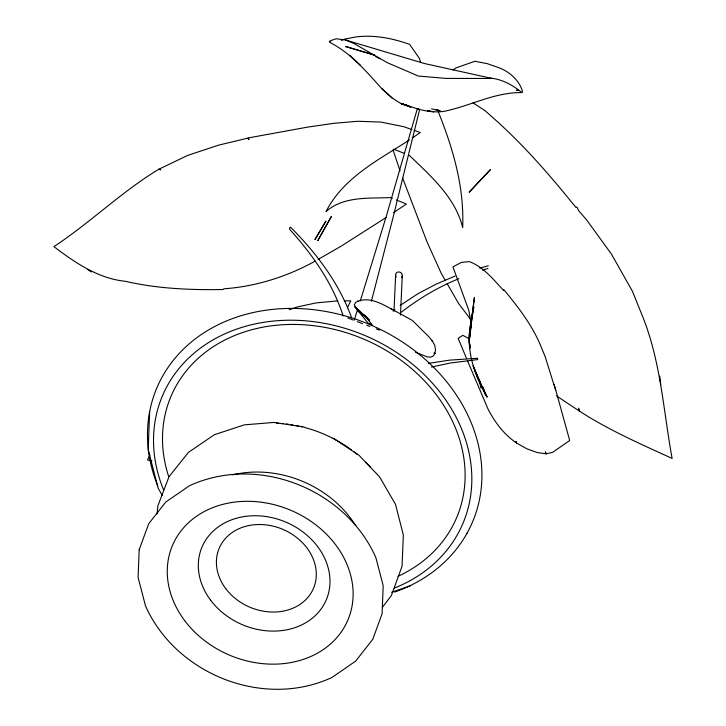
<?xml version="1.0" encoding="UTF-8"?>
<svg xmlns="http://www.w3.org/2000/svg" width="726" height="726" viewBox="0 0 726 726"><rect width="100%" height="100%" fill="white"/><g stroke="black" fill="none" stroke-linecap="round" stroke-linejoin="round"><path stroke-width="1.09" d="M471.945 318.551L473.806 306.808L471.11 321.164L469.413 334.949L469.323 343.18L469.413 334.949L472.272 317.062C464.105 344.605 473.025 373.3 487.191 397.167L482.699 387.312L485.612 394.998L482.79 386.822M148.213 449.566L149.647 411.923M157.007 513.954L157.923 505.732L169.022 476.673L188.461 452.362L214.406 434.692L244.363 424.846L273.865 422.45L304.149 426.988M393.991 311.263L395.616 275.29C395.352 270.362 402.767 271.188 402.268 275.78L400.48 315.12M469.386 340.585L471.074 325.566L469.722 337.327M402.268 275.78L401.787 277.695M471.31 322.489L471.582 320.302M472.127 315.928L474.432 297.342L470.257 329.232L470.766 326.028M471.101 323.887L471.61 320.683M371.403 301.208L392.993 217.764L419.701 109.209L417.368 108.573L386.468 215.695L360.296 300.963M357.564 309.594L354.179 320.166M149.928 454.839L147.514 459.921L151.897 460.847M347.346 307.906L350.749 300.836L344.242 300.854M467 533.292L467.326 532.702M420.581 109.726C428.44 111.577 436.526 112.603 444.575 111.232C470.593 105.878 494.642 92.166 521.831 92.601L522.557 91.53C519.226 80.123 509.443 71.62 498.535 67.582L487.273 63.652L474.895 61.265L455.855 67.963L453.124 69.977M382.384 607.344L391.396 595.52L402.032 566.289L403.347 535.008L395.488 504.334L379.562 476.837L358.862 455.138L333.134 438.141M393.102 310.91L394.862 309.53M400.153 305.41L418.303 293.513L436.045 284.175L455.075 276.071M401.505 312.071C419.047 298.44 438.332 286.961 458.959 278.666M409.518 139.918C378.691 159.838 343.434 177.453 326.028 211.565C343.679 195.975 368.826 198.57 390.688 197.581L392.412 198.298M412.205 138.067L420.263 132.531L414.065 130.344M386.259 217.401L341.801 245.778L318.061 259.472M393.583 212.564L406.406 204.097L396.305 199.904M315.22 261.106C287.178 276.597 255.906 286.579 223.889 288.794L223.154 289.511C190.62 290.101 157.596 288.73 125.689 281.352L125.534 281.325C98.037 278.53 75.304 262.739 53.887 246.64C90.26 222.728 121.433 191.809 158.731 169.303L187.862 155.328L218.771 145.109L250.016 137.604L308.278 127.005L334.051 123.293L357.936 121.278L380.851 122.059L403.729 126.687L411.996 129.609M341.42 40.393L344.387 39.186L355.323 37.035C373.591 34.53 392.385 38.206 409.627 44.377L419.365 58.361L420.699 62.382M391.604 592.271L410.744 585.71M289.184 309.748L297.714 306.88L316.028 302.923L337.726 300.873M482.608 270.099L487.936 268.457M479.641 268.085L488.299 265.825M431.335 367.066L450.193 363.045L477.672 359.57L477.581 358.281L449.784 360.123L428.24 363.417M521.831 92.601C512.737 85.006 502.201 79.252 490.222 78.045L424.302 63.498L345.494 39.975L336.129 38.768L330.639 40.665L330.33 41.563L329.286 41.219L330.239 41.809L329.922 42.426C350.93 53.297 366.131 71.239 381.649 88.49L392.04 97.928L400.416 103.283L418.584 109.236M432.651 111.713L433.749 111.877M435.527 109.699L440.119 110.651L431.534 108.855M374.571 55.122L345.476 46.482L374.48 55.085M345.494 39.975L354.143 43.578L387.067 62.572L418.403 76.058L445.991 78.399L491.275 78.481L490.295 78.063M415.59 352.355L427.169 356.838L430.645 357.192L433.177 356.067L434.865 353.517L435.509 349.841L434.792 345.476L432.406 340.921L428.34 336.247L412.404 320.475L390.452 308.414M347.808 317.961L353.072 319.985M357.292 321.609L362.555 323.633M366.775 325.257L369.933 326.473M376.259 328.905L379.417 330.121M393.646 149.202L404.5 153.422M372.601 325.066L368.146 323.233L355.241 307.434L354.361 304.621L355.822 302.288L358.036 301.29L357.709 300.918L358.435 301.09C370.387 296.771 382.511 304.23 392.675 309.739M375.487 56.374L379.852 58.733M469.205 338.851L462.861 335.33L458.188 338.361L466.618 358.708M473.08 102.901L485.295 110.833L491.357 116.296C522.629 143.63 549.945 175.238 575.99 207.518L576.925 207.019L578.704 210.731L586.572 219.842L611.401 254.036L632.337 291.09L643.145 317.788C660.869 362.719 663.519 411.397 672.113 458.442C640.631 444.003 608.706 430.091 579.566 411.188L556.515 395.906M87.655 269.509L91.358 271.96M368.518 319.177L357.446 310.301L368.254 319.141M368.844 319.531L362.129 313.904L369.316 320.202L368.862 319.785M381.649 88.49L392.04 97.928M360.486 65.358L349.66 55.212L350.894 56.383M368.037 319.013L354.923 306.699L368.1 319.077L364.107 314.984L371.458 323.905M409.237 155.264C430.763 176.082 455.238 197.209 462.662 227.51C464.404 187.453 453.142 148.639 438.286 111.795M470.983 319.803L458.678 303.631L447.098 283.585M445.437 280.717L441.118 273.076L427.197 242.275L402.485 177.679M162.197 495.386L158.159 488.153L148.286 450.174M467.471 360.704L487.908 408.783C494.76 422.16 503.998 434.538 516.567 443.023L527.058 448.913L537.512 452.634L546.088 453.795L552.604 452.398L569.683 440.473L554.201 384.381M351.62 317.734C339.06 283.095 316.427 253.084 290.572 227.22L289.901 227.32L289.502 229.18C312.443 254.481 332.699 283.24 343.18 316.037M396.069 277.214L395.616 275.29M393.011 149.865L400.035 170.846M555.635 390.198L545.108 356.484L541.886 348.734C533.365 326.627 518.7 307.606 503.79 289.647L503.535 290.327C493.371 279.619 483.589 266.832 469.323 261.641L461.482 262.358L452.942 266.878L468.842 310.465L471.138 323.805M479.287 379.371L480.921 388.201M659.725 376.113L660.787 384.716M469.649 344.206L470.076 348.262M469.35 337.363L469.513 339.514M469.831 343.797L470.076 347.019M157.751 485.984A171.49 141.497 23.1 0 1 249.445 313.414A171.49 141.497 23.1 0 1 465.321 410.126A171.49 141.497 23.1 0 1 394.572 592.08M168.659 476.51A155.173 128.039 23.1 0 1 256.623 328.515A155.173 128.039 23.1 0 1 447.407 411.533A155.173 128.039 23.1 0 1 398.002 576.308M163.704 490.232A163.223 134.682 23.1 0 1 247.829 325.675A163.223 134.682 23.1 0 1 453.886 413.04A163.223 134.682 23.1 0 1 394.445 588.06M232.783 474.858A100.85 83.218 23.1 0 1 355.667 525.624M276.579 423.176A114.817 94.734 23.1 0 1 278.73 423.294M280.889 423.44A114.817 94.734 23.1 0 1 283.058 423.63M286.325 423.984A114.817 94.734 23.1 0 1 288.503 424.256M290.69 424.574A114.817 94.734 23.1 0 1 292.868 424.928M296.135 425.536A114.817 94.734 23.1 0 1 298.295 425.971M300.446 426.452A114.817 94.734 23.1 0 1 302.588 426.961M304.72 427.505A114.817 94.734 23.1 0 1 351.493 449.948M354.116 451.944A114.817 94.734 23.1 0 1 357.501 454.667M365.822 462.244A114.817 94.734 23.1 0 1 370.469 467.117M139.156 549.8L138.103 577.524L145.463 605.774C175.783 674.245 263.484 709.211 331.927 677.485L355.604 661.177L372.756 639.325L382.094 613.779L383.201 585.755L375.832 557.504C345.522 489.034 257.821 454.068 189.368 485.794L165.691 502.102L148.73 523.709L139.156 549.8M545.353 452.044L546.088 453.795L545.353 452.044M331.365 216.466L317.897 240.46L331.365 216.466M325.856 221.203L315.03 239.453L325.856 221.203M160.673 169.748L158.731 169.303L160.673 169.748M469.604 191.7L469.141 192.227L490.558 169.457L469.604 191.7M578.513 408.284L579.566 411.188L578.513 408.284M248.891 139.437L248.156 138.085L248.855 139.456M518.337 90.033L516.749 90.151L518.337 90.033M431.816 111.559L427.46 110.651L431.816 111.559M408.738 105.905L402.104 103.909L408.738 105.905M401.932 103.845L400.743 103.419L410.943 107.176L401.932 103.845M432.406 340.921L431.798 340.703L432.406 340.921M434.892 353.308L434.157 353.036L434.892 353.308M479.178 380.796L473.207 366.013L479.178 380.796M482.599 387.884L474.45 369.38L482.599 387.884M516.567 443.023L515.968 441.58L516.567 443.023M184.631 620.53A95.306 78.644 23.1 0 0 344.832 626.284A95.306 78.644 23.1 0 0 251.096 501.367A95.306 78.644 23.1 0 0 184.631 620.53M210.631 600.211A67.518 55.711 23.1 0 0 324.114 604.277A67.518 55.711 23.1 0 0 257.712 515.787A67.518 55.711 23.1 0 0 210.631 600.211M225.732 588.605A51.228 42.271 23.1 0 0 311.844 591.69A51.228 42.271 23.1 0 0 261.46 524.553A51.228 42.271 23.1 0 0 225.732 588.605"/></g></svg>
